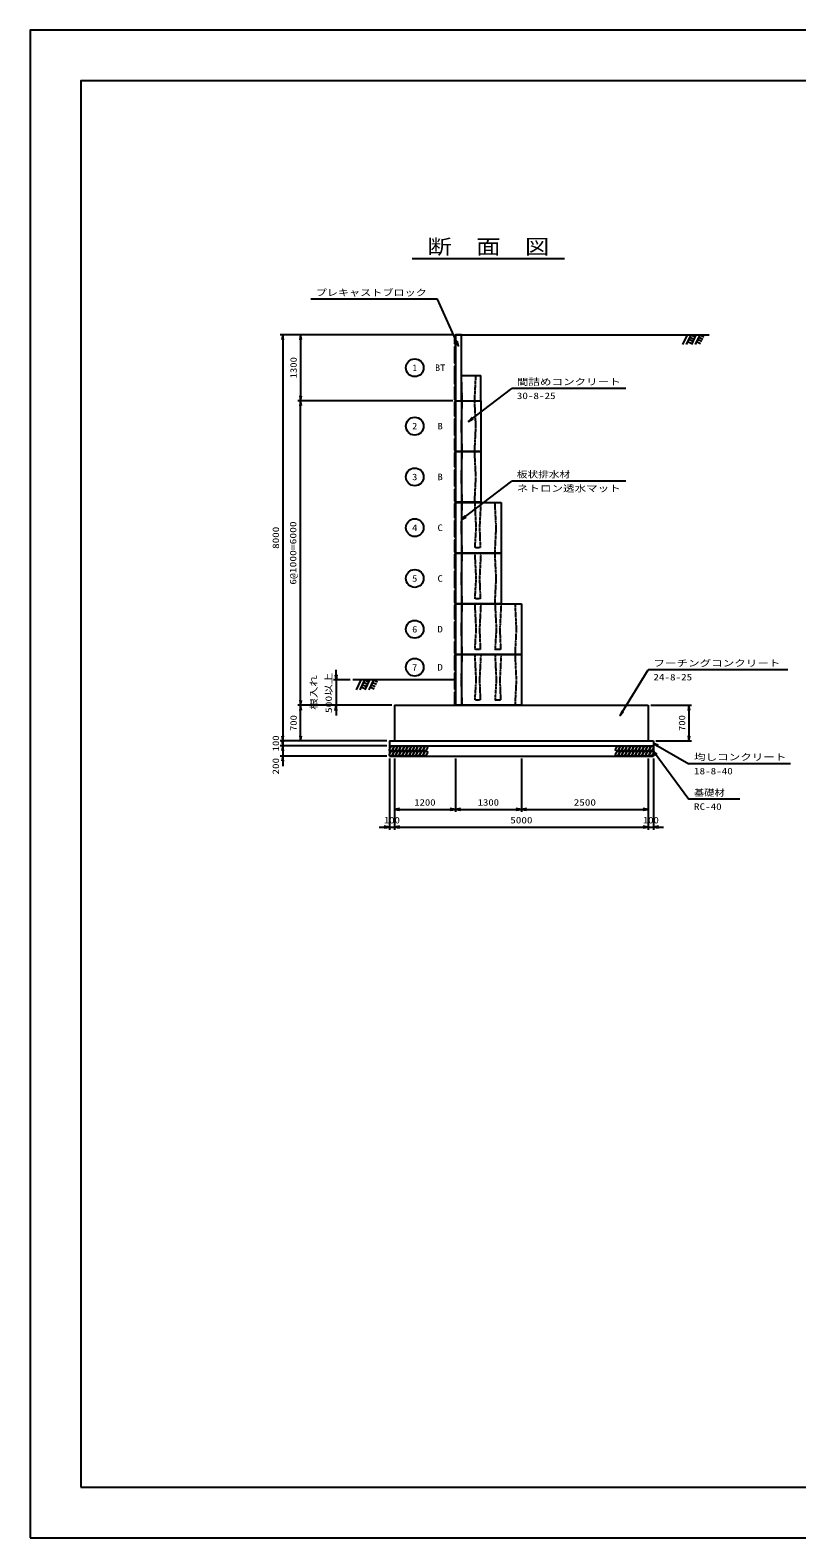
# Model space of a CAD drawing. Units: millimetres at full size. Extents: x 0 to 42050, y 0 to 29700.
# Drawn here: x 0 to 15100, y 0 to 29700 of the extents above; entities that cross this region are included whole.
import ezdxf
from ezdxf.enums import TextEntityAlignment as Align

# ---------------------------------------------------------------- set-up
doc = ezdxf.new("R2010")
doc.units = ezdxf.units.MM
doc.linetypes.add('DASHED_SPACED', pattern=[12, 6, -6])
for name, color, linetype, lineweight in [('D-STR-DIM', 7, 'Continuous', 25), ('D-STR-STRn', 2, 'Continuous', 25), ('D-STR-TXT', 7, 'Continuous', 25), ('D-TTL', 2, 'Continuous', 25), ('D-TTL-TXT', 7, 'Continuous', 25)]:
    doc.layers.add(name, color=color, linetype=linetype, lineweight=lineweight)
doc.styles.add('ＭＳ ゴシック', font='')
doc.styles.get('ＭＳ ゴシック').set_extended_font_data('MS Gothic')

# ---------------------------------------------------------------- blocks, each defined once
blk = doc.blocks.new('open_arrow')
at = {"color": 0, "linetype": 'Continuous', "lineweight": -2}
blk.add_lwpolyline([(7.5, 1.25), (0, 0), (7.5, -1.25)], dxfattribs=at)
blk = doc.blocks.new('High-T-B-D')
at = {"color": 1, "linetype": 'Continuous', "lineweight": 25}
for p, q in [((0, 998), (-20, 978)), ((-20, 978), (-20, 694.915)), ((0, 998), (0, 0)), ((0, 998), (500, 998)), ((120, 998), (120, 0)), ((500, 998), (500, 0)), ((-20, 694.915), (0, 678.671)), ((0, 659.178), (-20, 641.31)), ((-20, 641.31), (-20, 315.806)), ((-20, 315.806), (0, 296.313)), ((0, 273.571), (-20, 258.952)), ((-20, 258.952), (-20, 20)), ((-20, 20), (0, 0)), ((500, 0), (0, 0))]:
    blk.add_line(p, q, dxfattribs=at)
at = {"color": 1, "linetype": 'DASHED_SPACED', "lineweight": 25}
for p, q in [((120, 499), (134.998, 998)), ((404.919, 499), (379.923, 998)), ((134.998, 0), (120, 499)), ((379.923, 0), (404.919, 499))]:
    blk.add_line(p, q, dxfattribs=at)
blk = doc.blocks.new('High-T-C-D')
at = {"color": 1, "linetype": 'Continuous', "lineweight": 25}
for p, q in [((0, 998), (-20, 978)), ((-20, 978), (-20, 694.915)), ((0, 998), (0, 0)), ((0, 998), (900, 998)), ((120, 998), (120, 0)), ((900, 998), (900, 0)), ((-20, 694.915), (0, 678.671)), ((0, 659.178), (-20, 641.31)), ((-20, 641.31), (-20, 315.806)), ((-20, 315.806), (0, 296.313)), ((0, 273.571), (-20, 258.952)), ((-20, 258.952), (-20, 20)), ((-20, 20), (0, 0)), ((900, 0), (0, 0))]:
    blk.add_line(p, q, dxfattribs=at)
at = {"color": 1, "linetype": 'DASHED_SPACED', "lineweight": 25}
for p, q in [((120, 499), (134.998, 998)), ((379.967, 998), (404.964, 499)), ((499.956, 998), (474.958, 499)), ((804.919, 499), (779.923, 998)), ((134.998, 0), (120, 499)), ((404.964, 499), (380.01, 100)), ((474.958, 499), (489.99, 100)), ((779.923, 0), (804.919, 499)), ((489.99, 100), (380.01, 100))]:
    blk.add_line(p, q, dxfattribs=at)
blk = doc.blocks.new('High-T-D-D')
at = {"color": 1, "linetype": 'Continuous', "lineweight": 25}
for p, q in [((0, 998), (-20, 978)), ((-20, 978), (-20, 694.915)), ((0, 998), (0, 0)), ((0, 998), (1300, 998)), ((120, 998), (120, 0)), ((1300, 998), (1300, 0)), ((-20, 694.915), (0, 678.671)), ((0, 659.178), (-20, 641.31)), ((-20, 641.31), (-20, 315.806)), ((-20, 315.806), (0, 296.313)), ((0, 273.571), (-20, 258.952)), ((-20, 258.952), (-20, 20)), ((-20, 20), (0, 0)), ((1300, 0), (0, 0))]:
    blk.add_line(p, q, dxfattribs=at)
at = {"color": 1, "linetype": 'DASHED_SPACED', "lineweight": 25}
for p, q in [((120, 499), (134.998, 998)), ((379.967, 998), (404.964, 499)), ((499.956, 998), (474.958, 499)), ((779.967, 998), (804.964, 499)), ((899.956, 998), (874.958, 499)), ((1204.919, 499), (1179.923, 998)), ((134.998, 0), (120, 499)), ((404.964, 499), (380.01, 100)), ((474.958, 499), (489.99, 100)), ((804.964, 499), (780.01, 100)), ((874.958, 499), (889.99, 100)), ((1179.923, 0), (1204.919, 499)), ((489.99, 100), (380.01, 100)), ((889.99, 100), (780.01, 100))]:
    blk.add_line(p, q, dxfattribs=at)

msp = doc.modelspace()

# ---------------------------------------------------------------- linework, layer by layer
at = {"layer": 'D-STR-DIM'}
for p, q in [((7725, 23700), (4925, 23700)), ((4975, 23700), (4975, 15700)), ((8325, 23700), (5275, 23700)), ((5325, 23700), (5325, 22400)), ((8325, 22400), (5275, 22400)), ((8325, 22400), (5275, 22400)), ((5325, 16400), (5325, 22400)), ((6008.333, 17000), (6025, 16900)), ((6025, 17000), (6025, 17100)), ((6041.667, 17000), (6025, 16900)), ((6025, 16900), (6025, 17000)), ((6305, 16900), (5975, 16900)), ((6025, 16900), (6025, 16400)), ((7125, 16400), (5275, 16400)), ((7125, 16400), (5275, 16400)), ((5325, 15700), (5325, 16400)), ((7125, 16400), (5975, 16400)), ((6008.333, 16300), (6025, 16400)), ((6041.667, 16300), (6025, 16400)), ((6025, 16400), (6025, 16300)), ((12225, 16400), (13025, 16400)), ((12975, 16400), (12975, 15700)), ((6025, 16300), (6025, 16200)), ((4975, 15900), (4975, 15400)), ((4975, 15800), (4975, 15200)), ((7025, 15700), (4925, 15700)), ((7025, 15700), (4925, 15700)), ((7025, 15600), (4925, 15600)), ((7025, 15600), (4925, 15600)), ((7025, 15700), (5275, 15700)), ((12325, 15700), (13025, 15700)), ((7025, 15400), (4925, 15400)), ((7075, 15350), (7075, 13950)), ((7175, 15350), (7175, 14300)), ((7175, 15350), (7175, 13950)), ((7175, 15350), (7175, 13950)), ((8375, 15350), (8375, 14300)), ((8375, 15350), (8375, 14300)), ((9675, 15350), (9675, 14300)), ((9675, 15350), (9675, 14300)), ((12175, 15350), (12175, 14300)), ((12175, 15350), (12175, 13950)), ((12175, 15350), (12175, 13950)), ((12275, 15350), (12275, 13950)), ((7175, 14350), (8375, 14350)), ((8375, 14350), (9675, 14350)), ((9675, 14350), (12175, 14350)), ((6875, 14000), (7375, 14000)), ((7175, 14000), (12175, 14000)), ((11975, 14000), (12475, 14000))]:
    msp.add_line(p, q, dxfattribs=at)
at = {"layer": 'D-STR-STRn', "color": 1}
for p, q in [((8375, 23700), (8355, 23680)), ((8355, 23680), (8355, 23522.55)), ((8355, 23522.55), (8375, 23502.55)), ((8375, 23484.607), (8355, 23466.739)), ((8355, 23466.739), (8355, 23141.234)), ((8375, 23700), (13375, 23700)), ((8375, 23700), (8375, 22400)), ((8495, 23700), (8375, 23700)), ((8495, 22400), (8495, 23700)), ((12939.175, 23700), (12847.375, 23507.989)), ((13014.175, 23700), (12922.375, 23507.989)), ((12949.474, 23564.671), (13030.869, 23525.757)), ((12971.041, 23609.781), (13052.436, 23570.866)), ((12992.608, 23654.89), (13074.003, 23615.976)), ((13014.175, 23700), (13095.57, 23661.085)), ((13114.175, 23700), (13022.375, 23507.989)), ((13189.175, 23700), (13097.375, 23507.989)), ((13124.474, 23564.671), (13205.869, 23525.757)), ((13146.041, 23609.781), (13227.436, 23570.866)), ((13167.608, 23654.89), (13249.003, 23615.976)), ((13189.175, 23700), (13270.57, 23661.085)), ((8355, 23141.234), (8375, 23121.742)), ((8375, 23099), (8355, 23079)), ((8355, 23079), (8355, 22729)), ((8495, 22898), (8875, 22898)), ((8875, 22400), (8875, 22898)), ((8355, 22729), (8375, 22709)), ((8355, 22729), (8375, 22709)), ((8375, 22699), (8355, 22679)), ((8375, 22699), (8355, 22679)), ((8355, 22679), (8355, 22420)), ((8355, 22679), (8355, 22420)), ((8355, 22420), (8375, 22400)), ((8355, 22420), (8375, 22400)), ((8375, 22400), (8875, 22400)), ((8355, 16900), (6355, 16900)), ((6510, 16900), (6418.2, 16707.989)), ((6585, 16900), (6493.2, 16707.989)), ((6520.3, 16764.671), (6601.695, 16725.757)), ((6541.867, 16809.781), (6623.262, 16770.866)), ((6563.433, 16854.89), (6644.828, 16815.976)), ((6585, 16900), (6666.395, 16861.085)), ((6685, 16900), (6593.2, 16707.989)), ((6760, 16900), (6668.2, 16707.989)), ((6695.3, 16764.671), (6776.695, 16725.757)), ((6716.867, 16809.781), (6798.262, 16770.866)), ((6738.433, 16854.89), (6819.828, 16815.976)), ((6760, 16900), (6841.395, 16861.085)), ((7175, 16400), (12175, 16400)), ((7175, 16400), (7175, 15700)), ((12175, 16400), (12175, 15700)), ((7075, 15700), (12275, 15700)), ((7075, 15700), (7075, 15400)), ((7075, 15600), (12275, 15600)), ((12275, 15700), (12275, 15400)), ((7075, 15400), (12275, 15400))]:
    msp.add_line(p, q, dxfattribs=at)
at = {"layer": 'D-STR-STRn', "color": 1, "linetype": 'DASHED_SPACED'}
for p, q in [((8510, 22400), (8495, 22898)), ((8754.99, 22400), (8780, 22898))]:
    msp.add_line(p, q, dxfattribs=at)
at = {"layer": 'D-STR-STRn'}
for centre in [(7115.239, 15550), (7115.239, 15450), (7182.239, 15550), (7182.239, 15450), (7249.239, 15550), (7249.239, 15450), (7316.239, 15550), (7316.239, 15450), (7383.239, 15550), (7383.239, 15450), (7450.239, 15550), (7450.239, 15450), (7517.239, 15550), (7517.239, 15450), (7584.239, 15550), (7584.239, 15450), (7651.239, 15550), (7651.239, 15450), (7718.239, 15550), (7718.239, 15450), (7785.239, 15550), (7785.239, 15450), (11567.239, 15550), (11567.239, 15450), (11634.239, 15550), (11634.239, 15450), (11701.239, 15550), (11701.239, 15450), (11768.239, 15550), (11768.239, 15450), (11835.239, 15550), (11835.239, 15450), (11902.239, 15550), (11902.239, 15450), (11969.239, 15550), (11969.239, 15450), (12036.239, 15550), (12036.239, 15450), (12103.239, 15550), (12103.239, 15450), (12170.239, 15550), (12170.239, 15450), (12237.239, 15550), (12237.239, 15450)]:
    msp.add_ellipse(centre, major_axis=(-27.222, -47.15), ratio=0.545455, dxfattribs=at)
at = {"layer": 'D-STR-TXT'}
for p, q in [((8025, 24400), (5525, 24400)), ((8436.17, 23478.677), (8025, 24400)), ((8636.153, 21993.013), (9485, 22642.237)), ((11735, 22642.237), (9485, 22642.237)), ((8495, 20060.817), (9485, 20818)), ((11735, 20818), (9485, 20818)), ((11619.927, 16196.204), (12175, 17100)), ((14925, 17100), (12175, 17100)), ((12275, 15650), (12975, 15250)), ((12275, 15500), (12975, 14550)), ((14975, 15250), (12975, 15250)), ((13975, 14550), (12975, 14550))]:
    msp.add_line(p, q, dxfattribs=at)
for centre in [(7575, 23050), (7575, 21899), (7575, 20899), (7575, 19899), (7575, 18899), (7575, 17899), (7575, 17149)]:
    msp.add_circle(centre, 175, dxfattribs=at)
at = {"layer": 'D-TTL'}
for points in [[(0, 0), (42050, 0), (42050, 29700), (0, 29700)], [(1000, 1000), (41050, 1000), (41050, 28700), (1000, 28700)]]:
    msp.add_lwpolyline(points, close=True, dxfattribs=at)
at = {"layer": 'D-TTL-TXT'}
msp.add_line((7525, 25200), (10525, 25200), dxfattribs=at)

# ---------------------------------------------------------------- block references
at = {"layer": 'D-STR-DIM', "xscale": 13.3, "yscale": 13.3}
for p, rotation in [((4975, 23700), 270), ((5325, 23700), 270), ((5325, 22400), 90), ((5325, 22400), 270), ((5325, 16400), 90), ((5325, 16400), 270), ((12975, 16400), 270), ((4975, 15700), 90), ((4975, 15700), 90), ((5325, 15700), 90), ((12975, 15700), 90), ((4975, 15600), 90), ((4975, 15600), 270), ((4975, 15400), 270), ((8375, 14350), 180), ((9675, 14350), 180), ((12175, 14350), 180), ((7075, 14000), 180), ((12175, 14000), 180), ((12175, 14000), 180)]:
    msp.add_blockref('open_arrow', p, dxfattribs=dict(at, rotation=rotation))
for p in [(7175, 14350), (8375, 14350), (9675, 14350), (7175, 14000), (7175, 14000), (12275, 14000)]:
    msp.add_blockref('open_arrow', p, dxfattribs=at)
at = {"layer": 'D-STR-STRn'}
for name, p in [('High-T-B-D', (8375, 21400)), ('High-T-B-D', (8375, 20400)), ('High-T-C-D', (8375, 19400)), ('High-T-C-D', (8375, 18400)), ('High-T-D-D', (8375, 17400)), ('High-T-D-D', (8375, 16400))]:
    msp.add_blockref(name, p, dxfattribs=at)
at = {"layer": 'D-STR-TXT', "xscale": 13.3, "yscale": 13.3}
for p, rotation in [((8436.17, 23478.677), 114.1), ((8636.153, 21993.013), 37.4), ((8495, 20060.817), 37.4), ((11619.927, 16196.204), 58.4), ((12275, 15500), 306.4), ((12275, 15650), 330.3)]:
    msp.add_blockref('open_arrow', p, dxfattribs=dict(at, rotation=rotation))

# ---------------------------------------------------------------- texts
at = {"layer": 'D-STR-DIM', "style": 'ＭＳ ゴシック'}
for s, width, p in [('1300', 1.2, (5187.5, 23050)), ('8000', 1.25, (4837.5, 19700)), ('6@1000=6000', 1.3, (5178.173, 19400)), ('700', 1.2, (5187.5, 16050)), ('700', 1.2, (12837.5, 16050)), ('100', 1.2, (4837.5, 15650)), ('200', 1.25, (4837.5, 15200))]:
    msp.add_text(s, height=128.3, rotation=90, dxfattribs=dict(at, width=width)).set_placement(p, align=Align.MIDDLE_CENTER)
at = {"layer": 'D-STR-DIM', "style": 'ＭＳ ゴシック', "width": 1.3}
for s, p in [('根入れ', (5688.9, 16312.437)), ('500以上', (5981.455, 16247.145))]:
    msp.add_text(s, height=128.3, rotation=90, dxfattribs=at).set_placement(p, align=Align.BOTTOM_LEFT)
at = {"layer": 'D-STR-DIM', "style": 'ＭＳ ゴシック'}
for s, width, p in [('1200', 1.2, (7775, 14487.5)), ('1300', 1.2, (9025, 14487.5)), ('2500', 1.25, (10925, 14487.5)), ('100', 1.2, (7125, 14137.5)), ('5000', 1.25, (9675, 14137.5)), ('100', 1.2, (12225, 14137.5))]:
    msp.add_text(s, height=128.3, dxfattribs=dict(at, width=width)).set_placement(p, align=Align.MIDDLE_CENTER)
at = {"layer": 'D-STR-TXT', "style": 'ＭＳ ゴシック'}
for s, width, p in [('プレキャストブロック', 1.25, (5625, 24426.667)), ('間詰めコンクリート', 1.3, (9585, 22668.904)), ('30-8-25', 1.25, (9585, 22393.904)), ('板状排水材', 1.2, (9585, 20844.667)), ('ネトロン透水マット', 1.3, (9585, 20569.667)), ('フーチングコンクリート', 1.3, (12275, 17126.667)), ('24-8-25', 1.25, (12275, 16851.667)), ('均しコンクリート', 1.3, (13075, 15276.667)), ('18-8-40', 1.25, (13075, 15001.667)), ('基礎材', 1.15, (13075, 14576.667)), ('RC-40', 1.25, (13075, 14301.667))]:
    msp.add_text(s, height=128.3, dxfattribs=dict(at, width=width)).set_placement(p, align=Align.BOTTOM_LEFT)
for s, width, p in [('1', 0.9, (7575, 23050)), ('BT', 1.15, (8075, 23050)), ('2', 1.15, (7575, 21899)), ('B', 1.2, (8075, 21899)), ('3', 1.15, (7575, 20899)), ('B', 1.2, (8075, 20899)), ('4', 1.2, (7575, 19899)), ('C', 1.2, (8075, 19899)), ('5', 1.15, (7575, 18899)), ('C', 1.2, (8075, 18899)), ('6', 1.15, (7575, 17899)), ('D', 1.2, (8075, 17899)), ('7', 1.15, (7575, 17149)), ('D', 1.2, (8075, 17149))]:
    msp.add_text(s, height=128.3, dxfattribs=dict(at, width=width)).set_placement(p, align=Align.MIDDLE_CENTER)
at = {"layer": 'D-TTL-TXT', "style": 'ＭＳ ゴシック', "width": 1.2}
msp.add_text('断\u3000面\u3000図', height=293.3, dxfattribs=at).set_placement((9025, 25200), align=Align.BOTTOM_CENTER)

doc.saveas('drawing.dxf')
